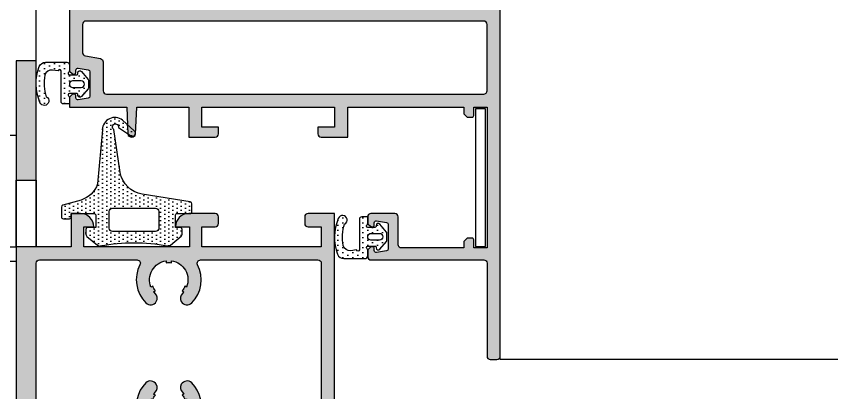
# Model space of a CAD drawing. Header units: millimetres. Extents: x 12351878 to 12381578, y 696206 to 738256.
# Drawn here: x 12366461.5 to 12366584.5, y 709238.5 to 709295.2 of the extents above; entities that cross this region are included whole.
import ezdxf

# ---------------------------------------------------------------- set-up
doc = ezdxf.new("R2010")
doc.units = ezdxf.units.MM
doc.header["$LTSCALE"] = 1000
doc.linetypes.add('HIDDEN', pattern=[0.125, 0.0625, -0.0625])
doc.linetypes.add('HIDDENX2', pattern=[19.049999999999997, 12.7, -6.35])
for name, color, linetype in [('ELASTOMER', 6, 'Continuous'), ('ELASTOMER-V', 241, 'Continuous'), ('EXTRUSION-V', 141, 'Continuous'), ('EXTRUSION1', 4, 'Continuous'), ('FASTENER', 191, 'Continuous'), ('SFC-ELASTOMER', 6, 'Continuous'), ('STEEL-V', 71, 'Continuous'), ('SYMBOL', 7, 'Continuous'), ('型材断面填充', 254, 'Continuous')]:
    doc.layers.add(name, color=color, linetype=linetype)

# ---------------------------------------------------------------- blocks, each defined once
blk = doc.blocks.new('20211008-LC02')
at = {"layer": '型材断面填充', "linetype": 'ByBlock'}
h = blk.add_hatch(color=256, dxfattribs=at)
edge = h.paths.add_edge_path(flags=16)
edge.add_arc((20.24916924316494, 64.23541684117663), 1.000000000111642, 225.1428344831226, 330.0000000074115)
edge.add_arc((20.24916924283025, 64.23541684501834), 1.000000002318341, 329.9999998263759, 405.1428343035796)
edge.add_arc((23.00000233199535, 66.99999951432255), 2.900000000220092, 217.9281417691731, 225.1428344770085, ccw=False)
edge.add_line((20.71253373914806, 65.21744869092072), (20.97514278577, 65.3690660946886))
edge.add_arc((23.00000233191531, 66.99999951401696), 2.59999999998036, 201.1501169006891, 218.8498830973082, ccw=False)
edge.add_line((20.57514278579038, 66.06188641770859), (20.31253373913933, 65.91026901392615))
edge.add_arc((23.00000233191531, 66.99999951404607), 2.900000000008436, 97.92814176633863, 202.0718582337128, ccw=False)
edge.add_line((22.60000233190658, 69.87228083732771), (22.60000233192113, 69.56904602980649))
edge.add_arc((23.00000233187166, 66.999999514097), 2.59999999996913, 81.15011690061812, 98.84988309743147, ccw=False)
edge.add_line((23.40000233190949, 69.56904602979193), (23.40000233192404, 69.87228083734226))
edge.add_arc((23.00000233191531, 66.99999951407517), 2.899999999999297, -22.07185823382082, 82.0718582336217, ccw=False)
edge.add_line((25.68747092467675, 65.91026901395526), (25.42486187804025, 66.06188641770859))
edge.add_arc((23.00000233193714, 66.99999951404607), 2.599999999970625, 321.15011690168944, 338.84988309853924, ccw=False)
edge.add_line((25.02486187804607, 65.3690660946886), (25.28747092468257, 65.21744869092072))
edge.add_arc((23.00000230795558, 66.99999948729237), 2.900000002440701, 314.8571662716407, 322.07185894206754, ccw=False)
edge.add_arc((25.75083542210632, 64.2354168426391), 1.000000000254852, 134.8571655363533, 210.0000000103906)
edge.add_arc((25.75083541891217, 64.23541684276279), 0.9999999975490497, 210.0000001080337, 314.8571656597754)
edge.add_arc((23.00000233767787, 66.9999995133112), 4.899999995388118, 314.857165510302, 387.5784679526613)
edge.add_arc((27.78644151220942, 69.49999950904748), 0.500000000003097, 89.99999998415848, 207.5784679525753, ccw=False)
edge.add_line((27.78644151234766, 69.99999950904748), (45.50000000014552, 69.99999950401252))
edge.add_arc((45.5, 69.49999950401252), 0.5, 0, 89.99999998332481, ccw=False)
edge.add_line((46, 69.49999950401252), (46, 45.50000000024738))
edge.add_arc((45.5, 45.50000000024738), 0.5, -90, 0, ccw=False)
edge.add_line((45.5, 45.00000000024738), (28.5506779608113, 45.00000000024738))
edge.add_arc((28.5506779608113, 46.00000000024738), 1, 160.1850718200653, 270, ccw=False)
edge.add_arc((23.00000233093306, 48.00000000603904), 4.899999997570124, 340.1850717756723, 405.1428344038472)
edge.add_arc((25.75083541891217, 50.76458267294947), 0.9999999975587144, 45.14283434051863, 149.9999998918137)
edge.add_arc((25.75083542210632, 50.76458267307316), 1.000000000263354, 149.9999999894567, 225.1428344630571)
edge.add_arc((23.00000230792648, 48.00000002834713), 2.900000002512963, 37.92814105882633, 45.14283372916901, ccw=False)
edge.add_line((25.28747092468257, 49.78255082479882), (25.02486187804607, 49.63093342103093))
edge.add_arc((23.00000233192986, 48.00000000166619), 2.599999999980514, 21.150116901552508, 38.84988309833477, ccw=False)
edge.add_line((25.42486187804025, 48.93811309801094), (25.68747092467675, 49.08973050176428))
edge.add_arc((23.00000233191531, 48.00000000164437), 2.899999999994951, -82.0718582336217, 22.07185823382082, ccw=False)
edge.add_line((23.40000233192404, 45.12771867837728), (23.40000233190949, 45.4309534859276))
edge.add_arc((23.00000233187166, 48.00000000162254), 2.599999999968184, 261.15011690256847, 278.849883099382, ccw=False)
edge.add_line((22.60000233192113, 45.43095348591305), (22.60000233190658, 45.12771867839183))
edge.add_arc((23.00000233191531, 48.00000000166619), 2.900000000006504, 157.9281417664205, 262.07185823364154, ccw=False)
edge.add_line((20.31253373913933, 49.08973050177883), (20.57514278579038, 48.93811309800367))
edge.add_arc((23.00000233192986, 48.00000000170257), 2.599999999991428, 141.1501169028929, 158.8498830995762, ccw=False)
edge.add_line((20.97514278577, 49.63093342103093), (20.71253373914806, 49.78255082479154))
edge.add_arc((23.000002332039, 48.00000000141154), 2.900000000240555, 134.8571655238057, 142.0718582316973, ccw=False)
edge.add_arc((20.24916924283025, 50.76458267069393), 1.000000002321267, 314.8571656967144, 390.0000001739852)
edge.add_arc((20.24916924317222, 50.76458267454291), 1.000000000101334, 29.99999999279692, 134.8571655174669)
edge.add_arc((23.00000233363244, 48.00000001197623), 4.899999998795616, 134.857165623561, 199.8149282851799)
edge.add_arc((17.44932670459093, 46.00000000024738), 0.9999999999968104, -90, 19.814928218044713, ccw=False)
edge.add_line((17.44932670459093, 45.00000000024738), (3.5, 45.00000000024738))
edge.add_arc((3.5, 45.50000000024738), 0.5, 180, 270, ccw=False)
edge.add_line((3, 45.50000000024738), (3, 69.49999951546488))
edge.add_arc((3.5, 69.49999951546488), 0.5, 90, 180, ccw=False)
edge.add_line((3.5, 69.99999951546488), (18.21356315453886, 69.99999951546488))
edge.add_arc((18.21356315453886, 69.49999951547215), 0.499999999992724, -27.578468025692587, 90, ccw=False)
edge.add_arc((23.00000233215542, 66.99999951037898), 4.900000002461038, 152.4215319745214, 225.1428344434699)
h.paths.add_polyline_path([(7.275957614183426e-12, 81.99999951377686), (2.999999999992724, 81.99999951377686), (3, 99.99999950563506), (0, 99.99999950563506)])
edge = h.paths.add_edge_path()
edge.add_line((8.299999998765998, 71.99999951377686), (1.455191522836685e-11, 71.99999951377686))
edge.add_line((1.455191522836685e-11, 71.99999951377686), (0, 0))
edge.add_line((0, 0), (3.000001927706762, -4.365574568510056e-11))
edge.add_line((3.000001927706762, -4.365574568510056e-11), (3.000001927706762, 17.98988136016851))
edge.add_line((3.000001927706762, 17.98988136016851), (5.000001927706762, 17.98988136016851))
edge.add_line((5.000001927706762, 17.98988136016851), (5.000001927706762, 19.98988136016851))
edge.add_line((5.000001927706762, 19.98988136016851), (3.000001927706762, 20.00000000010914))
edge.add_line((3.000001927706762, 20.00000000010914), (3.000001927706762, 43.00000000025466))
edge.add_line((3.000001927706762, 43.00000000025466), (44.4999993955571, 43.00000000025466))
edge.add_arc((44.49999939556437, 42.50000000026193), 0.499999999992724, -8.33779267850332e-10, 90.00000000083378, ccw=False)
edge.add_line((44.9999993955571, 42.50000000025466), (44.9999993955571, 23.48984937284695))
edge.add_arc((45.49999939554982, 23.48984937283967), 0.499999999992724, 180, 270.0000000016675)
edge.add_line((45.4999993955571, 22.98984937284695), (47.49999940115231, 22.98984937284695))
edge.add_arc((47.49999940113776, 23.4898493728615), 0.5000000000145519, 270.0000000016675, 359.9999993571685)
edge.add_line((47.99999940115231, 23.48984936725174), (48, 76.99999950337224))
edge.add_line((48, 76.99999950337224), (44.0000000000291, 76.99999950441997))
edge.add_arc((43.99999999990541, 76.49999950440542), 0.5000000000145519, 89.99999998582602, 179.9999999816572)
edge.add_line((43.49999999989086, 76.4999995045655), (43.49999999962165, 75.49999950455822))
edge.add_arc((43.99999999962165, 75.4999995044127), 0.5, 180, 270.0000000016675)
edge.add_line((43.99999999949068, 74.9999995044127), (45.99999999950523, 74.999999503867))
edge.add_line((45.99999999950523, 74.999999503867), (45.99999999869033, 71.999999503867))
edge.add_line((45.99999999869033, 71.999999503867), (27.99999999869033, 71.99999950898928))
edge.add_line((27.99999999869033, 71.99999950898928), (27.99999999950523, 74.99999950427446))
edge.add_line((27.99999999950523, 74.99999950427446), (29.9999999996362, 74.99999950427446))
edge.add_arc((29.99999999962893, 75.49999950427446), 0.5, 270.0000000008338, 359.9999999849923)
edge.add_line((30.49999999962893, 75.49999950414349), (30.49999999989814, 76.49999950831261))
edge.add_arc((29.99999999988358, 76.4999995084363), 0.5000000000145519, 0, 89.99999999749872)
edge.add_line((30.0000000000291, 76.99999950845086), (26.00000000004366, 76.9999995095277))
edge.add_arc((25.99999999950523, 74.99999950951315), 2.000000000014552, 89.99999998457538, 179.9999999845754)
edge.add_line((23.99999999949068, 74.99999951005157), (26.09999999952561, 74.9999995094986))
edge.add_line((26.09999999952561, 74.9999995094986), (26.09999999872525, 71.9999995094986))
edge.add_line((26.09999999872525, 71.9999995094986), (10.19999999873107, 71.99999951377686))
edge.add_line((10.19999999873107, 71.99999951377686), (10.19999999953143, 74.99999951325299))
edge.add_line((10.19999999953143, 74.99999951325299), (11.69999999953143, 74.99999951284553))
edge.add_arc((9.699999999516876, 74.99999951337668), 2.000000000014552, 0, 89.99999999937468)
edge.add_line((9.70000000006985, 76.99999951339123), (8.300000000104774, 76.9999995137623))
edge.add_line((8.300000000104774, 76.9999995137623), (8.299999998765998, 71.99999951377686))
at = {"color": 0, "linetype": 'ByBlock'}
for points in [[(47.99999940115231, 23.48984936725174), (48, 76.99999950337224), (44.0000000000291, 76.99999950441997, 0.4142135623688329), (43.49999999989814, 76.4999995045655), (43.49999999962165, 75.49999950455822, 0.414213562373095), (43.99999999949068, 74.9999995044127), (45.99999999950523, 74.999999503867), (45.99999999869033, 71.999999503867), (27.99999999869033, 71.99999950898928), (27.99999999950523, 74.99999950427446), (29.9999999996362, 74.99999950427446, 0.4142135622963762), (30.4999999996362, 75.49999950414349), (30.49999999989814, 76.49999950831261, 0.414213562373095), (30.0000000000291, 76.99999950845086), (26.00000000004366, 76.9999995095277, 0.414213562373095), (23.99999999949068, 74.99999951005157), (26.09999999952561, 74.9999995094986), (26.09999999872525, 71.9999995094986), (10.19999999873107, 71.99999951377686), (10.19999999953143, 74.99999951325299), (11.69999999953143, 74.99999951284553, 0.4142135623741606), (9.70000000006985, 76.9999995133985), (8.300000000104774, 76.9999995137623), (8.299999998765998, 71.99999951377686), (2.999999999992724, 71.99999951377686), (3, 99.99999950563506), (0, 99.99999950563506), (0, 0), (3.000001927706762, -4.365574568510056e-11), (3.000001927706762, 17.98988136016851), (5.000001927706762, 17.98988136016851), (5.000001927706762, 19.98988136016851), (3.000001927706762, 20.00000000010914), (3.000001927706762, 43.00000000025466), (44.4999993955571, 43.00000000025466, -0.4142135623730951), (44.9999993955571, 42.50000000025466), (44.9999993955571, 23.48984937284695, 0.4142135623730951), (45.4999993955571, 22.98984937284695), (47.49999940115231, 22.98984937284695, 0.414213559095244)], [(19.54382742643793, 63.526549489834, 0.4923708654871846), (21.11519464710727, 63.73541684123484, 0.3401494536399593), (20.95451106334076, 64.94428419572068, -0.03149043851934299), (20.71253373914806, 65.21744869092072), (20.97514278577, 65.3690660946886, -0.07738371066638676), (20.57514278579038, 66.06188641770859), (20.31253373913933, 65.91026901392615, -0.4885090795924305), (22.60000233190658, 69.87228083732771), (22.60000233192113, 69.56904602980649, -0.07738371066723994), (23.40000233190949, 69.56904602979193), (23.40000233192404, 69.87228083734226, -0.4885090795928), (25.68747092467675, 65.91026901395526), (25.42486187804025, 66.06188641770859, -0.07738371066739931), (25.02486187804607, 65.3690660946886), (25.28747092468257, 65.21744869092072, -0.03149043835601448), (25.04549360503734, 64.94428419384349, 0.3401494536245447), (24.88481001819309, 63.73541684235533, 0.49237086563601), (26.45617723560281, 63.52654949499265, 0.3284028119687467), (27.34325269937108, 69.26851802776218, -0.5633472674751774), (27.78644151234766, 69.99999950904748), (45.50000000014552, 69.99999950401252, -0.4142135622878519), (46, 69.49999950401252), (46, 45.50000000024738, -0.414213562373095), (45.5, 45.00000000024738), (28.5506779608113, 45.00000000024738, -0.5195411213500777), (27.60988548056775, 46.33898305160983, 0.2912734778920465), (26.45617723560281, 51.47345002072689, 0.4923708656335887), (24.88481001818582, 51.2645826733642, 0.3401494536220914), (25.04549360503006, 50.05571532187605, -0.03149043835564674), (25.28747092468257, 49.78255082479882), (25.02486187804607, 49.63093342103093, -0.07738371066710345), (25.42486187804025, 48.93811309801094), (25.68747092467675, 49.08973050176428, -0.4885090795927997), (23.40000233192404, 45.12771867837728), (23.40000233190949, 45.4309534859276, -0.07738371066723983), (22.60000233192113, 45.43095348591305), (22.60000233190658, 45.12771867839183, -0.4885090795916032), (20.31253373913933, 49.08973050177883), (20.57514278579038, 48.93811309800367, -0.07738371066677643), (20.97514278577, 49.63093342103093), (20.71253373914806, 49.78255082479154, -0.03149043851959492), (20.95451106334076, 50.05571531999885, 0.3401494536399593), (21.11519464710727, 51.2645826744847, 0.4923708654892507), (19.54382742643793, 51.47345002587826, 0.291273478050354), (18.39011918460892, 46.33898305223556, -0.5195411215612481), (17.44932670459093, 45.00000000024738), (3.5, 45.00000000024738, -0.414213562373095), (3, 45.50000000024738), (3, 69.49999951546488, -0.414213562373095), (3.5, 69.99999951546488), (18.21356315453886, 69.99999951546488, -0.563347267806432), (18.65675196707161, 69.2685180336266, 0.3284028120966945)]]:
    blk.add_lwpolyline(points, format="xyb", close=True, dxfattribs=at)
blk = doc.blocks.new('JT05373')
at = {"layer": 'ELASTOMER-V'}
h = blk.add_hatch(dxfattribs=at)
h.set_pattern_fill('DOTS', color=256, scale=12, style=0)
h.set_pattern_definition([(0, (0, 0), (0.375, 0.75), [0, -0.75])])
edge = h.paths.add_edge_path()
edge.add_arc((-0.0763210590745434, -0.7063478146619487), 6.193675786732129, 258.3941356177148, 288.6902274713021)
edge.add_arc((2.526881152118137, -6.882889276916009), 0.6915485272709027, -69.61764635176979, 153.414606885121, ccw=False)
edge.add_arc((-0.0763210590488491, -0.7063478146910729), 7.39367578670092, 249.6899545059352, 292.62268235871943, ccw=False)
edge.add_arc((-2.295566458128619, -6.702516585162831), 1.000000000010018, 180.0000000006763, 249.6899545066295, ccw=False)
edge.add_line((-3.295566458138637, -6.702516585174634), (-3.295566458138637, -3.5))
edge.add_arc((-2.895566458138637, -3.500000000000363), 0.3999999999999999, 90.00000000005213, 179.9999999999479, ccw=False)
edge.add_line((-2.895566458139002, -3.100000000000363), (-2.024263905258521, -3.100000000000363))
edge.add_arc((-2.024263905258939, -3.399999999998935), 0.2999999999985716, 44.99992386730253, 89.9999999999203, ccw=False)
edge.add_line((-1.812131589030286, -3.187868247518053), (-1.75857881054344, -3.241421168322631))
edge.add_arc((-1.617157266391538, -3.100000000000227), 0.199999999999955, 224.9999238677787, 270.0000000002469)
edge.add_line((-1.617157266390677, -3.300000000000181), (-1.600000000002182, -3.300000000000181))
edge.add_arc((-1.600000000002188, -3.100000000000357), 0.1999999999998243, 270.0000000000017, 359.9999999999982)
edge.add_line((-1.400000000002364, -3.100000000000363), (-1.400000000002364, -2))
edge.add_arc((-1.600000000002182, -2), 0.1999999999998181, 0, 90)
edge.add_line((-1.600000000002182, -1.800000000000181), (-1.700000000001637, -1.800000000000181))
edge.add_arc((-1.700000000002208, -1.50000000000014), 0.3000000000000413, 130.0001855315644, 270.0000000001091, ccw=False)
edge.add_line((-1.892837027074165, -1.270187291495858), (-0.7010912716314124, -0.2701872914958585))
edge.add_arc((-0.5082542445606919, -0.4999999999994291), 0.2999999999987015, 90.00000000000222, 130.0001855314708, ccw=False)
edge.add_line((-0.5082542445607033, -0.2000000000007276), (0, -0.1999999999998181))
edge.add_line((0, -0.1999999999998181), (0.5082542445570652, -0.2000000000007276))
edge.add_arc((0.5082542445566994, -0.500000000002423), 0.3000000000016953, 49.99981446846698, 89.99999999993008, ccw=False)
edge.add_line((0.7010912716295934, -0.270187291496768), (1.892837027069617, -1.270187291498587))
edge.add_arc((1.699999999998214, -1.50000000000307), 0.2999999999998398, -90.0000000000411, 49.999814468541274, ccw=False)
edge.add_line((1.699999999997999, -1.80000000000291), (1.599999999997635, -1.80000000000291))
edge.add_arc((1.599999999996691, -2.000000000002693), 0.1999999999997834, 89.99999999972954, 179.9999999997494)
edge.add_line((1.399999999996907, -2.000000000001818), (1.399999999995088, -3.100000000002181))
edge.add_arc((1.59999999999585, -3.100000000002148), 0.2000000000007622, 180.0000000000099, 269.9999999999901)
edge.add_line((1.599999999995816, -3.30000000000291), (1.617157266383401, -3.30000000000291))
edge.add_arc((1.61715726638432, -3.100000000003094), 0.1999999999998159, 269.9999999997366, 315.0000761322378)
edge.add_line((1.758578810536164, -3.241421168325358), (1.81213158902301, -3.187868247520782))
edge.add_arc((2.02426390525094, -3.400000000003025), 0.2999999999990232, 89.99999999976802, 135.0000761324161, ccw=False)
edge.add_line((2.024263905252155, -3.100000000004001), (2.995566458150278, -3.100000000004001))
edge.add_line((2.995566458150278, -3.100000000004001), (2.995566458150278, -3.999027377872153))
edge.add_arc((2.64605907391342, -3.999027377873972), 0.3495073842368583, -89.9999999997018, 2.9820057534379885e-10, ccw=False)
edge.add_line((2.646059073915239, -4.34853476211083), (-1.585647572646848, -4.352758340185573))
edge.add_line((-1.585647572646848, -4.352758340185573), (-1.994543004781007, -4.352758340185573))
edge.add_arc((-1.987906193095114, -4.557694801833337), 0.2050438991583492, 91.85486000845304, 270.4318504626472)
edge.add_line((-1.986360748298466, -4.762732876791233), (-2.109431783959735, -5.641032870539675))
edge.add_arc((-1.121175313523725, -5.793837152697392), 1.000000000002187, 171.2105260459459, 258.3941356177748)
edge = h.paths.add_edge_path(flags=16)
edge.add_arc((0, -2.600007318727875), 0.5, 180, 360)
edge.add_line((0.5, -2.600007318727875), (0.5, -1.299999999998362))
edge.add_arc((0, -1.299999999998362), 0.5, 0, 180)
edge.add_line((-0.5, -1.299999999998362), (-0.5, -2.600007318727875))
at = {"color": 0, "linetype": 'ByBlock'}
for points in [[(-1.322353495865172, -6.773391816283947, 0.1329670588148655), (1.908451185678131, -6.573399790536313, -1.46914110653834), (2.767735996925694, -7.53113946727717, -0.1895518385548951), (-2.642666541563812, -7.64034467820511, -0.313812104236268), (-3.295566458138637, -6.702516585174634), (-3.295566458138637, -3.5, -0.4142135623725622), (-2.895566458139002, -3.100000000000363), (-2.024263905258521, -3.100000000000363, -0.1989127127144135), (-1.812131589030286, -3.187868247518053), (-1.75857881054344, -3.241421168322631, 0.1989127127137351), (-1.617157266390677, -3.300000000000181), (-1.600000000002182, -3.300000000000181, 0.4142135623730774), (-1.400000000002364, -3.100000000000363), (-1.400000000002364, -2, 0.4142135623730951), (-1.600000000002182, -1.800000000000181), (-1.700000000001637, -1.800000000000181, -0.7002063317699476), (-1.892837027074165, -1.270187291495858), (-0.7010912716314124, -0.2701872914958585, -0.1763278154117119), (-0.5082542445607033, -0.2000000000007276), (0, -0.1999999999998181), (0.5082542445570652, -0.2000000000007276, -0.1763278154116867), (0.7010912716295934, -0.270187291496768), (1.892837027069617, -1.270187291498587, -0.7002063317701924), (1.699999999997999, -1.80000000000291), (1.599999999997635, -1.80000000000291, 0.4142135623731968), (1.399999999996907, -2.000000000001818), (1.399999999995088, -3.100000000002181, 0.4142135623729934), (1.599999999995816, -3.30000000000291), (1.617157266383401, -3.30000000000291, 0.1989127127138851), (1.758578810536164, -3.241421168325358), (1.81213158902301, -3.187868247520782, -0.1989127127145508), (2.024263905252155, -3.100000000004001), (2.995566458150278, -3.100000000004001), (2.995566458150278, -3.999027377872153, -0.414213562373095), (2.646059073915239, -4.34853476211083), (-1.585647572646848, -4.352758340185573), (-1.994543004781007, -4.352758340185573, 0.9876583702711575), (-1.986360748298466, -4.762732876791233), (-2.109431783959735, -5.641032870539675, 0.3998885086682749)], [(-0.5, -2.600007318727875, 0.9999999999999998), (0.5, -2.600007318727875), (0.5, -1.299999999998362, 0.9999999999999998), (-0.5, -1.299999999998362)]]:
    blk.add_lwpolyline(points, format="xyb", close=True, dxfattribs=at)
blk = doc.blocks.new('20210922-LC02')
at = {"layer": '型材断面填充', "linetype": 'ByBlock'}
h = blk.add_hatch(color=256, dxfattribs=at)
edge = h.paths.add_edge_path(flags=16)
edge.add_line((13.00000322275264, 62.500004285248), (13.00000322285268, 2.500000007777999))
edge.add_arc((12.50000322285268, 2.500000007777999), 0.5, -89.99999996477351, 0, ccw=False)
edge.add_line((12.50000322316009, 2.000000007777999), (8.231602136373112, 2.000000005151378))
edge.add_arc((8.23160213607298, 2.500000005151378), 0.5, 190.0000000157251, 270.00000003439277, ccw=False)
edge.add_line((7.739198259590921, 2.413175916182809), (7.338292741342229, 4.686824089614674))
edge.add_arc((6.845888864860171, 4.600000000646105), 0.4999999999997798, 10.00000001572509, 90.00000000604479)
edge.add_line((6.845888864807421, 5.100000000646105), (2.500004421928679, 5.10000000018772))
edge.add_arc((2.500004421885023, 5.600000000194996), 0.500000000007276, 180.0000000667011, 270.00000000500256, ccw=False)
edge.add_line((2.000004421877748, 5.599999999612919), (2.000004359460945, 62.50000428468047))
edge.add_arc((2.500004359453669, 62.50000428525527), 0.499999999992724, 90, 180.0000000658673, ccw=False)
edge.add_line((2.500004359453669, 63.000004285248), (12.50000322275264, 63.000004285248))
edge.add_arc((12.50000322275264, 62.500004285248), 0.5, 0, 90, ccw=False)
edge = h.paths.add_edge_path()
edge.add_arc((5.624264069469064, 0.300000001276203), 0.2999999999810825, 225.0000000176868, 270.0000000149382, ccw=False)
edge.add_line((5.412132035191462, 0.0878679668676341), (5.087867966283738, 0.4121320355698117))
edge.add_arc((5.292152450439971, 0.6318314883028506), 0.2999999999969582, 166.8660506308983, 227.0822104571866, ccw=False)
edge.add_arc((5.300000000737782, 0.7000000012194505), 0.2999999999901775, 90.0000000166753, 180.0000000277921, ccw=False)
edge.add_line((5.300000000650471, 1.000000001207809), (5.600000000617001, 1.00000000129512))
edge.add_arc((5.60000000052969, 1.300000001290755), 0.2999999999956344, 270.0000000166752, 370.0000000153707)
edge.add_line((5.895442326413104, 1.352094454668986), (5.630951854944215, 2.852094454603503))
edge.add_arc((5.335509529082628, 2.800000001225271), 0.2999999999721339, 10.00000001609464, 90.00000001806485)
edge.add_line((5.335509528988041, 3.100000001199078), (1.664490471011959, 3.100000000064028))
edge.add_arc((1.664490471112003, 2.800000000082946), 0.2999999999810825, 90.00000001910708, 170.0000000152791)
edge.add_line((1.369048145212219, 2.852094453301106), (1.104557674585521, 1.352094453272002))
edge.add_arc((1.40000000055079, 1.300000000046566), 0.3000000000477085, 170.0000000160823, 270.0000000166752)
edge.add_line((1.400000000638101, 1), (1.700000000839282, 1.000000000087311))
edge.add_arc((1.709758729813984, 0.7001587633712916), 0.3000000000443233, -14.654060669926082, 91.8641087925539, ccw=False)
edge.add_arc((1.700000000748332, 0.6242640688433312), 0.3000000000301952, -44.999999982804525, 2.7791884349426255e-09, ccw=False)
edge.add_line((1.912132035189643, 0.4121320345293498), (1.587867966563863, 0.08786796569620492))
edge.add_arc((1.375735932178941, 0.2999999999374268), 0.2999999999393411, 269.9999999986104, 315.00000001940634, ccw=False)
edge.add_line((1.375735932171665, 0), (0, 0))
edge.add_line((0, 0), (-1.818989403545856e-12, 8.655628469205112))
edge.add_line((-1.818989403545856e-12, 8.655628469205112), (-4.043153592479939, 8.813495291826257))
edge.add_arc((-3.890202665206743, 9.403799286905269), 0.6097973374490678, 104.5261922087627, 255.4738078161085, ccw=False)
edge.add_line((-4.043153592736417, 9.994103281918797), (-1.818989403545856e-12, 10.16506161871803))
edge.add_line((-1.818989403545856e-12, 10.16506161871803), (-2.382876118645072e-09, 18.00000439462747))
edge.add_line((-2.382876118645072e-09, 18.00000439462747), (-4.500000002382876, 18.00000439341238))
edge.add_line((-4.500000002382876, 18.00000439341238), (-4.500000003463356, 22.00000439341238))
edge.add_arc((-4.000000003461537, 22.00000439355063), 0.500000000001819, 90.0000000147993, 180.0000000158415, ccw=False)
edge.add_line((-4.000000003590685, 22.50000439355063), (-3.000000003576133, 22.50000439381984))
edge.add_line((-3.000000003576133, 22.50000439381984), (-3.000000002906745, 20.00000439381984))
edge.add_line((-3.000000002906745, 20.00000439381984), (-2.935848897323012e-09, 20.00000439462019))
edge.add_line((-2.935848897323012e-09, 20.00000439462019), (-8.290953701362014e-09, 40.00000439462019))
edge.add_line((-8.290953701362014e-09, 40.00000439462019), (-3.000000008290954, 40.00000439381984))
edge.add_line((-3.000000008290954, 40.00000439381984), (-3.000000007650669, 37.50000439381984))
edge.add_line((-3.000000007650669, 37.50000439381984), (-4.00000000763248, 37.5000043935579))
edge.add_arc((-4.000000007767085, 38.0000043935579), 0.5, 180.0000000150077, 270.00000001542463, ccw=False)
edge.add_line((-4.500000007767085, 38.00000439342693), (-4.500000008814823, 42.00000439341238))
edge.add_line((-4.500000008814823, 42.00000439341238), (-8.843926480039954e-09, 42.00000439462747))
edge.add_line((-8.843926480039954e-09, 42.00000439462747), (1.143710687756538e-05, 59.50000203882519))
edge.add_line((1.143710687756538e-05, 59.50000203882519), (-0.9999055644893815, 59.50000219870708))
edge.add_line((-0.9999055644893815, 59.50000219870708), (-1.499923565055724, 60.00000651217124))
edge.add_line((-1.499923565055724, 60.00000651217124), (-1.499932565238851, 60.74998796438013))
edge.add_arc((-1.24994933000562, 60.74999696405575), 0.2499832353952297, 90.00100836762567, 180.0020627120447, ccw=False)
edge.add_line((-1.249953729544359, 60.99998019941268), (9.244116881745867e-06, 61.00000219790672))
edge.add_line((9.244116881745867e-06, 61.00000219790672), (1.021810385282151e-05, 62.99998592787597))
edge.add_line((1.021810385282151e-05, 62.99998592787597), (-21.19999054257278, 63.00000167413236))
edge.add_line((-21.19999054257278, 63.00000167413236), (-21.19999202806684, 61.00000219795038))
edge.add_line((-21.19999202806684, 61.00000219795038), (-19.95002659492457, 60.99998019941268))
edge.add_arc((-19.9500309944633, 60.74999696405575), 0.2499832353956363, -0.0020627120446761182, 89.99899163237433, ccw=False)
edge.add_line((-19.70004775923007, 60.74998796438013), (-19.7000567594132, 60.00000651217124))
edge.add_line((-19.7000567594132, 60.00000651217124), (-20.20007475997954, 59.50000219870708))
edge.add_line((-20.20007475997954, 59.50000219870708), (-21.1999917615758, 59.50000203882519))
edge.add_line((-21.1999917615758, 59.50000203882519), (-21.20000012401579, 50.10000253350881))
edge.add_arc((-20.70000012401761, 50.10000216213666), 0.4999999999983189, 179.9999574438861, 269.9999534364026)
edge.add_line((-20.70000053036165, 49.60000216213666), (-16.49999629341801, 49.59999874882487))
edge.add_arc((-16.49999669976387, 49.09999874883215), 0.4999999999928891, 2.979620001042349e-05, 89.99995343619418, ccw=False)
edge.add_line((-15.99999669977115, 49.09999900885305), (-15.99999482760359, 45.50000425038888))
edge.add_arc((-16.49999482760904, 45.50000399036799), 0.5000000000055246, -89.9999428013345, 2.979620001042349e-05, ccw=False)
edge.add_line((-16.49999432845652, 45.00000399036071), (-17.37573630966654, 44.99999966339237))
edge.add_arc((-17.37573660916132, 45.29999966334435), 0.2999999999521282, 224.9999534363291, 270.00005719929084, ccw=False)
edge.add_line((-17.58786881588094, 45.08786780141963), (-17.91213262108067, 45.41213213367882))
edge.add_arc((-17.70000041429557, 45.62426399565447), 0.3000000000346204, 179.9999534496039, 224.9999534343639, ccw=False)
edge.add_arc((-17.70975908171204, 45.7001586981205), 0.3000000000473347, 91.8640622550214, 194.6540141241192, ccw=False)
edge.add_line((-17.71951756714589, 45.99999994276732), (-17.40000010896074, 45.99999968309567))
edge.add_arc((-17.39999986515795, 46.29999968314223), 0.3000000000466652, 269.9999534370975, 369.9999534379202)
edge.add_line((-17.10455749687389, 46.35209389635565), (-17.36904674891957, 47.85209411125106))
edge.add_arc((-17.66448911714178, 47.79999989805219), 0.2999999999825969, 9.999953437234367, 89.99995343605522)
edge.add_line((-17.66448887333354, 48.09999989803327), (-21.3355079313078, 48.10000288143056))
edge.add_arc((-21.33550817511241, 47.80000288145675), 0.2999999999739056, 89.99995343675003, 169.9999534393368)
edge.add_line((-21.63095045865703, 47.85209757483972), (-21.89544214869602, 46.35209778977878))
edge.add_arc((-21.59999986513139, 46.30000309638854), 0.2999999999955071, 169.9999534386318, 269.999953438487)
edge.add_line((-21.60000010892691, 46.0000030963929), (-21.30000010897311, 46.00000285259739))
edge.add_arc((-21.30000035276862, 45.70000285260903), 0.2999999999884576, -4.657401939311967e-05, 89.99995343848713, ccw=False)
edge.add_arc((-21.29215285783357, 45.63183433329687), 0.2999999999781843, -42.91783611891691, 13.133902827443194, ccw=False)
edge.add_line((-21.07245357117972, 45.42754967055953), (-21.41213288450854, 45.08787090934493))
edge.add_arc((-21.62426474645326, 45.30000311608455), 0.2999999999805992, 269.999942801404, 314.99995343632906, ccw=False)
edge.add_line((-21.62426504594441, 45.00000311610347), (-22.50000247619028, 45.00000399036799))
edge.add_arc((-22.50000197703775, 45.50000399036799), 0.5000000000002491, 179.9999724958154, 269.9999428013345, ccw=False)
edge.add_line((-23.00000197703775, 45.50000423038728), (-22.99999381631824, 62.49999712883437))
edge.add_arc((-23.49999381631642, 62.49999736885366), 0.4999999999982386, 359.9999724958154, 449.9999724958154)
edge.add_line((-23.49999357629713, 62.99999736885366), (-37.49999917285822, 63.00000408945198))
edge.add_arc((-37.49999893283893, 63.50000408945198), 0.5000000000000576, 180, 269.99997249581537, ccw=False)
edge.add_line((-37.99999893283893, 63.50000408945198), (-37.9999989328353, 64.50000432946399))
edge.add_arc((-37.4999989328353, 64.50000432946399), 0.5, 89.99999999874939, 180, ccw=False)
edge.add_line((-37.49999893282438, 65.00000432946399), (20.00000092526716, 65.00000432823435))
edge.add_line((20.00000092526716, 65.00000432823435), (20.00000091376933, 61.70000449773943))
edge.add_arc((19.30000091376496, 61.70000450018415), 0.7000000000043656, 270.00000757890865, 359.9999997998968, ccw=False)
edge.add_line((19.3000010063588, 61.00000450017978), (18.00000257531065, 61.00000432823435))
edge.add_line((18.00000257531065, 61.00000432823435), (18.00000259204535, 63.00000428479689))
edge.add_line((18.00000259204535, 63.00000428479689), (15.00000322544474, 63.000004285248))
edge.add_line((15.00000322544474, 63.000004285248), (15.00000322278356, 44.50000433092646))
edge.add_line((15.00000322278356, 44.50000433092646), (18.00000258938053, 44.5000042814936))
edge.add_line((18.00000258938053, 44.5000042814936), (18.00000258938235, 46.50000398434349))
edge.add_line((18.00000258938235, 46.50000398434349), (19.30000091378133, 46.50000398435077))
edge.add_arc((19.30000091378497, 45.80000398435368), 0.6999999999970896, -5.956053428235464e-10, 90.0000000002978, ccw=False)
edge.add_line((20.00000091378206, 45.8000039843464), (19.99997209341927, 42.49996066454332))
edge.add_line((19.99997209341927, 42.49996066454332), (15.00004456736315, 42.50000433056994))
edge.add_line((15.00004456736315, 42.50000433056994), (14.9997170675033, 5.000009184688679))
edge.add_line((14.9997170675033, 5.000009184688679), (15.60004641382329, 5.000004005283699))
edge.add_line((15.60004641382329, 5.000004005283699), (16.10006441438964, 4.499999691812263))
edge.add_line((16.10006441438964, 4.499999691812263), (16.10007341457458, 4.25001823961793))
edge.add_arc((15.85009017933953, 4.250009239927749), 0.2499832353970492, -89.99851712001907, 0.0020627153800205633, ccw=False)
edge.add_line((15.85009664919016, 4.000026004614483), (15.00007341452147, 4.000004005036317))
edge.add_line((15.00007341452147, 4.000004005036317), (15.00007341452692, 2.000000005064066))
edge.add_line((15.00007341452692, 2.000000005064066), (33.70000045966299, 2.000000005042239))
edge.add_line((33.70000045966299, 2.000000005042239), (33.70000045966663, 4.000004005036317))
edge.add_line((33.70000045966663, 4.000004005036317), (32.84997722499793, 4.000026004614483))
edge.add_arc((32.84998369484856, 4.250009239927749), 0.2499832353969896, 179.99793728462, 269.998517120019, ccw=False)
edge.add_line((32.60000045961351, 4.25001823961793), (32.60000945979846, 4.499999691812263))
edge.add_line((32.60000945979846, 4.499999691812263), (33.1000274603648, 5.000004005283699))
edge.add_line((33.1000274603648, 5.000004005283699), (35.64996045967018, 5.000026005036489))
edge.add_line((35.64996045967018, 5.000026005036489), (36.09996045962907, 4.4000260050816))
edge.add_arc((35.89996045965927, 4.250026005101972), 0.2499999999636202, -89.99842428819801, 36.86989764626088, ccw=False)
edge.add_line((35.89996733499902, 4.000026005232939), (35.10000045966626, 4.000004005050869))
edge.add_line((35.10000045966626, 4.000004005050869), (35.10000045966808, 1.900018567030202))
edge.add_line((35.10000045966808, 1.900018567030202), (40.60000045966444, 1.900018567030202))
edge.add_line((40.60000045966444, 1.900018567030202), (40.59996045966727, 4.000026005043765))
edge.add_line((40.59996045966727, 4.000026005043765), (39.79996046023371, 4.000026005051041))
edge.add_arc((39.79996046022643, 4.250026005043765), 0.249999999992724, 143.1266493548538, 270.00000000166756, ccw=False)
edge.add_line((39.599969500523, 4.400038058010978), (40.05000045966881, 5.000004005043593))
edge.add_line((40.05000045966881, 5.000004005043593), (41.70000039065781, 4.999996005091816))
edge.add_line((41.70000039065781, 4.999996005091816), (42.00000045968591, 4.699993246482336))
edge.add_line((42.00000045968591, 4.699993246482336), (42.00000106716288, 5.064066499471664e-09))
edge.add_line((42.00000106716288, 5.064066499471664e-09), (5.62426406954728, 1.29512045532465e-09))
h = blk.add_hatch(color=256, dxfattribs=at)
edge = h.paths.add_edge_path()
edge.add_line((20.00000092526716, 65.0000044332919), (19.97075465965827, 61.00001077528577))
edge.add_line((19.97075465965827, 61.00001077528577), (18.42075465965718, 61.00001077528577))
edge.add_line((18.42075465965718, 61.00001077528577), (18.18985465965852, 60.84561077528633))
edge.add_line((18.18985465965852, 60.84561077528633), (18.24405465965719, 60.57321077529195))
edge.add_line((18.24405465965719, 60.57321077529195), (19.97075465965827, 58.84641077528795))
edge.add_line((19.97075465965827, 58.84641077528795), (19.97075465965827, 56.68312397227419))
edge.add_line((19.97075465965827, 56.68312397227419), (15.77386812241093, 49.09969639535848))
edge.add_arc((16.64881423636696, 48.61547609665347), 1.000000000002366, 151.0385988746187, 195.0001083628347)
edge.add_line((15.68288889957876, 48.35665522470663), (16.58230587917024, 45.00001075326873))
edge.add_line((16.58230587917024, 45.00001075326873), (17.97075465965827, 45.00001075326145))
edge.add_line((17.97075465965827, 45.00001075326145), (17.97075465965827, 46.00001075326145))
edge.add_line((17.97075465965827, 46.00001075326145), (17.29109424405033, 48.53691763203096))
edge.add_line((17.29109424405033, 48.53691763203096), (21.57075465965681, 56.2699107752851))
edge.add_line((21.57075465965681, 56.2699107752851), (21.57075465956041, 62.00000443303725))
edge.add_arc((22.57075465956142, 62.00000443305078), 1.000000000001016, 90.00000000078768, 180.0000000007755, ccw=False)
edge.add_line((22.57075465954767, 63.0000044330518), (39.50000106641346, 63.00000443324097))
edge.add_arc((39.50000106641892, 62.50000443324097), 0.5, 0, 90.00000000062528, ccw=False)
edge.add_line((40.00000106641892, 62.50000443324097), (40.00000106641346, 44.89258251513093))
edge.add_arc((39.50000106641441, 44.89258251513233), 0.4999999999990479, 291.8014094816236, 359.9999999998396, ccw=False)
edge.add_line((39.6856964045528, 44.42834416967526), (31.8143007280014, 41.27978589978011))
edge.add_arc((31.9999960661407, 40.81554755432438), 0.4999999999981393, 111.8014094817779, 179.9999999999935)
edge.add_line((31.49999606614256, 40.81554755432444), (31.49999606614256, 40.50000011055818))
edge.add_arc((31.99999606614256, 40.50000011055818), 0.5, 180, 270.0000000031266)
edge.add_line((31.99999606616984, 40.00000011055818), (33.94222634529251, 40.00000011066732))
edge.add_arc((33.942226341595, 40.30000011078673), 0.3000000001194181, 270.0000007061734, 291.8014101925872)
edge.add_line((34.05364354797894, 40.02145710478362), (38.31430572840873, 41.72572197655973))
edge.add_arc((38.5000010664418, 41.26148363109002), 0.4999999999716633, -1.756848178047221e-08, 111.8014094698807, ccw=False)
edge.add_line((39.00000106641346, 41.26148363093671), (39.00000106635525, 40.30000011141237))
edge.add_arc((39.30000106670013, 40.3000001110122), 0.3000000003448804, 179.9999999235717, 269.9999999207924)
edge.add_line((39.3000010662854, 40.00000011066732), (41.70000106665793, 40.00000011066732))
edge.add_arc((41.70000106616317, 40.30000011091761), 0.3000000002502929, 270.0000000944931, 360.0000000944932)
edge.add_line((42.00000106641346, 40.30000011141237), (42.00000106641892, 65.0000044332919))
edge.add_line((42.00000106641892, 65.0000044332919), (20.00000092526716, 65.0000044332919))
at = {"color": 0, "linetype": 'ByBlock'}
for points in [[(5.62426406954728, 1.29512045532465e-09, -0.1989123673671906), (5.412132035191462, 0.0878679668676341), (5.087867966283738, 0.4121320355698117, -0.2689603403731751), (5.000000000747605, 0.7000000010739313, -0.4142135624299237), (5.300000000650471, 1.000000001207809), (5.600000000617001, 1.00000000129512, 0.4663076581480687), (5.895442326413104, 1.352094454668986), (5.630951854944215, 2.852094454603503, 0.3639702342759379), (5.335509528988041, 3.100000001199078), (1.664490471011959, 3.100000000064028, 0.3639702342487054), (1.369048145212219, 2.852094453301106), (1.104557674585521, 1.352094453272002, 0.4663076581581483), (1.400000000638101, 1), (1.700000000839282, 1.000000000087311, -0.5014077723504686), (2.000000000778527, 0.6242640688578831, -0.1989123673142661), (1.912132035189643, 0.4121320345293498), (1.587867966563863, 0.08786796569620492, -0.1989123674695308), (1.375735932171665, 0), (0, 0), (-1.818989403545856e-12, 8.655628469205112), (-4.043153592479939, 8.813495291826257, -0.7739171916197083), (-4.043153592736417, 9.994103281918797), (-1.818989403545856e-12, 10.16506161871803), (-2.382876118645072e-09, 18.00000439462747), (-4.500000002382876, 18.00000439341238), (-4.500000003463356, 22.00000439341238, -0.4142135623784226), (-4.000000003590685, 22.50000439355063), (-3.000000003576133, 22.50000439381984), (-3.000000002906745, 20.00000439381984), (-2.935848897323012e-09, 20.00000439462019), (-8.290953701362014e-09, 40.00000439462019), (-3.000000008290954, 40.00000439381984), (-3.000000007650669, 37.50000439381984), (-4.00000000763248, 37.5000043935579, -0.414213562375226), (-4.500000007767085, 38.00000439342693), (-4.500000008814823, 42.00000439341238), (-8.843926480039954e-09, 42.00000439462747), (1.143710687756538e-05, 59.50000203882519), (-0.9999055644893815, 59.50000219870708), (-1.499923565055724, 60.00000651217124), (-1.499932565238851, 60.74998796438013, -0.4142189521403989), (-1.249953729544359, 60.99998019941268), (9.244116881745867e-06, 61.00000219790672), (1.021810385282151e-05, 62.99998592787597), (-21.19999054257278, 63.00000167413236), (-21.19999202806684, 61.00000219795038), (-19.95002659492457, 60.99998019941268, -0.4142189521403991), (-19.70004775923007, 60.74998796438013), (-19.7000567594132, 60.00000651217124), (-20.20007475997954, 59.50000219870708), (-21.1999917615758, 59.50000203882519), (-21.20000012401579, 50.10000253350881, 0.4142135418870361), (-20.70000053036165, 49.60000216213666), (-16.49999629341801, 49.59999874882487, -0.4142131720245389), (-15.99999669977115, 49.09999900885305), (-15.99999482760359, 45.50000425038888, -0.4142134222930404), (-16.49999432845652, 45.00000399036071), (-17.37573630966654, 44.99999966339237, -0.1989128380446492), (-17.58786881588094, 45.08786780141963), (-17.91213262108067, 45.41213213367882, -0.1989123673086835), (-18.00000041433486, 45.62426423939178, -0.4812135021406328), (-17.71951756714589, 45.99999994276732), (-17.40000010896074, 45.99999968309567, 0.4663076581593694), (-17.10455749687389, 46.35209389635565), (-17.36904674891957, 47.85209411125106, 0.3639702342603758), (-17.66448887333354, 48.09999989803327), (-21.3355079313078, 48.10000288143056, 0.3639702342792824), (-21.63095045865703, 47.85209757483972), (-21.89544214869602, 46.35209778977878, 0.4663076581542291), (-21.60000010892691, 46.0000030963929), (-21.30000010897311, 46.00000285259739, -0.4142135624370274), (-21.00000035278026, 45.70000260874804, -0.2495678039433626), (-21.07245357117972, 45.42754967055953), (-21.41213288450854, 45.08787090934493, -0.1989124156192844), (-21.62426504594441, 45.00000311610347), (-22.50000247619028, 45.00000399036799, -0.4142134105763712), (-23.00000197703775, 45.50000423038728), (-22.99999381631824, 62.49999712883437, 0.414213562373095), (-23.49999357629713, 62.99999736885366), (-37.49999917285822, 63.00000408945198, -0.4142134217730573), (-37.99999893283893, 63.50000408945198), (-37.9999989328353, 64.50000432946399, -0.4142135623794883), (-37.49999893282438, 65.00000432946399), (20.00000092526716, 65.00000432823435), (20.00000091376933, 61.70000449773943, -0.414213522607168), (19.3000010063588, 61.00000450017978), (18.00000257531065, 61.00000432823435), (18.00000259204535, 63.00000428479689), (15.00000322544474, 63.000004285248), (15.00000322278356, 44.50000433092646), (18.00000258938053, 44.5000042814936), (18.00000258938235, 46.50000398434349), (19.30000091378133, 46.50000398435077, -0.4142135623776615), (20.00000091378206, 45.8000039843464), (19.99997209341927, 42.49996066454332), (15.00004456736315, 42.50000433056994), (14.9997170675033, 5.000009184688679), (15.60004641382329, 5.000004005283699), (16.10006441438964, 4.499999691812263), (16.10007341457458, 4.25001823961793, -0.4142165264663639), (15.85009664919016, 4.000026004614483), (15.00007341452147, 4.000004005036317), (15.00007341452692, 2.000000005064066), (33.70000045966299, 2.000000005042239), (33.70000045966663, 4.000004005036317), (32.84997722499793, 4.000026004614483, -0.4142165264663636), (32.60000045961351, 4.25001823961793), (32.60000945979846, 4.499999691812263), (33.1000274603648, 5.000004005283699), (35.64996045967018, 5.000026005036489), (36.09996045962907, 4.4000260050816, -0.6180244873069292), (35.89996733499902, 4.000026005232939), (35.10000045966626, 4.000004005050869), (35.10000045966808, 1.900018567030202), (40.60000045966444, 1.900018567030202), (40.59996045966727, 4.000026005043765), (39.79996046023371, 4.000026005051041, -0.6180548104122014), (39.599969500523, 4.400038058010978), (40.05000045966881, 5.000004005043593), (41.70000039065781, 4.999996005091816), (42.00000045968591, 4.699993246482336), (42.00000106716288, 5.064066499471664e-09)], [(20.00000092526716, 65.0000044332919), (19.97075465965827, 61.00001077528577), (18.42075465965718, 61.00001077528577), (18.18985465965852, 60.84561077528633), (18.24405465965719, 60.57321077529195), (19.97075465965827, 58.84641077528795), (19.97075465965827, 56.68312397227419), (15.77386812241093, 49.09969639535848, 0.1942060226429319), (15.68288889957876, 48.35665522470663), (16.58230587917024, 45.00001075326873), (17.97075465965827, 45.00001075326145), (17.97075465965827, 46.00001075326145), (17.29109424405033, 48.53691763203096), (21.57075465965681, 56.2699107752851), (21.57075465956041, 62.00000443303725, -0.4142135623730319), (22.57075465954767, 63.0000044330518), (39.50000106641346, 63.00000443324097, -0.4142135623762916), (40.00000106641892, 62.50000443324097), (40.00000106641346, 44.89258251513093, -0.3066784415806884), (39.6856964045528, 44.42834416967526), (31.8143007280014, 41.27978589978011, 0.3066784415806882), (31.49999606614256, 40.81554755432444), (31.49999606614256, 40.50000011055818, 0.4142135623890781), (31.99999606616984, 40.00000011055818), (33.94222634529251, 40.00000011066732, 0.09541457240003233), (34.05364354797894, 40.02145710478362), (38.31430572840873, 41.72572197655973, -0.5305984520736347), (39.00000106641346, 41.26148363093671), (39.00000106635525, 40.30000011141237, 0.4142135623588878), (39.3000010662854, 40.00000011066732), (41.70000106665793, 40.00000011066732, 0.414213562373095), (42.00000106641346, 40.30000011141237), (42.00000106641892, 65.0000044332919)], [(13.00000322275264, 62.500004285248), (13.00000322285268, 2.500000007777999, -0.4142135621935522), (12.50000322316009, 2.000000007777999), (8.231602136373112, 2.000000005151378, -0.3639702343584459), (7.739198259590921, 2.413175916182809), (7.338292741342229, 4.686824089614674, 0.3639702342183686), (6.845888864807421, 5.100000000646105), (2.500004421928679, 5.10000000018772, -0.4142135620587608), (2.000004421877748, 5.599999999612919), (2.000004359460945, 62.50000428468047, -0.4142135627098055), (2.500004359453669, 63.000004285248), (12.50000322275264, 63.000004285248, -0.414213562373095)]]:
    blk.add_lwpolyline(points, format="xyb", close=True, dxfattribs=at)
at = {"layer": 'STEEL-V'}
for points in [[(-20.94999054257278, 62.75000167413236), (-0.2499907558831183, 62.75000167413236), (-0.2499907558831183, 61.25000219790672), (-20.94999054257278, 61.25000219790672)], [(15.25007415727123, 3.750001743141183), (33.45000045966481, 3.750001743144367), (33.45000045966481, 2.250002266918727), (15.25007415727123, 2.250002266915544)]]:
    blk.add_lwpolyline(points, close=True, dxfattribs=at)
blk = doc.blocks.new('SZ1605-JT-004')
at = {"layer": 'ELASTOMER-V', "linetype": 'ByBlock'}
h = blk.add_hatch(dxfattribs=at)
h.set_pattern_fill('DOTS', color=256, scale=10, style=0)
h.set_pattern_definition([(0, (-850.6964605881403, 1444.507821883144), (0.3125, 0.625), [0, -0.625])])
edge = h.paths.add_edge_path(flags=16)
edge.add_arc((-0.5000000008749503, -3.249999999863559), 0.4999999999981974, 269.9999999847857, 359.99999998436505, ccw=False)
edge.add_line((-0.5000000010077201, -3.749999999861757), (-3.000000001015337, -3.749999999192369))
edge.add_arc((-3.000000000874891, -3.249999999194145), 0.4999999999982236, 179.999999983955, 269.9999999839061, ccw=False)
edge.add_line((-3.500000000873115, -3.249999999054126), (-3.499999999126885, 3.250000000938599))
edge.add_arc((-2.999999999121383, 3.250000000805767), 0.5000000000055018, 89.99999998520587, 179.9999999847787, ccw=False)
edge.add_line((-2.99999999899228, 3.750000000811269), (-0.4999999989886419, 3.750000000138243))
edge.add_arc((-0.4999999991250781, 3.250000000136412), 0.500000000001831, -1.563171281304676e-08, 89.99999998436562, ccw=False)
edge.add_line((8.767528925091028e-10, 3.25), (-8.767528925091028e-10, -3.25))
edge = h.paths.add_edge_path()
edge.add_arc((-2.200000002887805, -10.64999999944155), 0.2999999999941565, 269.9999999872113, 359.9999999879061)
edge.add_line((-1.900000002893648, -10.64999999950487), (-1.900000002627166, -9.749240387185637))
edge.add_arc((-2.200000002649631, -9.749240387077862), 0.3000000000224645, 359.9999999794165, 449.9999999825431)
edge.add_line((-2.200000002558227, -9.449240387055397), (-2.700000002554589, -9.449240386926249))
edge.add_line((-2.700000002554589, -9.449240386926249), (-2.700000001645776, -6.049999999313513))
edge.add_arc((-2.400000001622516, -6.0499999993757), 0.3000000000232603, 89.99999999055501, 179.9999999881232, ccw=False)
edge.add_line((-2.400000001573062, -5.74999999935244), (-0.6000000015228579, -5.749999999839929))
edge.add_line((-0.6000000015228579, -5.749999999839929), (-0.6000000018584615, -6.949999999847932))
edge.add_arc((-0.3000000018687389, -6.949999999922966), 0.2999999999897226, 179.9999999856697, 269.9999999860171)
edge.add_line((-0.3000000019419531, -7.249999999912689), (0.3928932168346364, -7.250000000111868))
edge.add_arc((0.3928932169608594, -6.750000000111105), 0.500000000000763, 269.9999999855359, 314.9999999852151)
edge.add_line((0.7464466074634402, -7.103553390796151), (2.060866788474414, -5.489133210591717))
edge.add_arc((1.707313397950174, -5.135579819850358), 0.5000000000558977, 314.9999999824071, 370.7625914755091)
edge.add_arc((27.45086943499433, 0.001267852908605739), 25.75107601300563, 168.7100178088475, 191.2946762483477, ccw=False)
edge.add_arc((1.706892639205535, 5.136006422756474), 0.5000000000004053, 349.2421025465158, 405.0046940726421)
edge.add_line((2.060417063035857, 5.489588777740209), (0.7399360367954841, 7.103901266391631))
edge.add_arc((0.3864116129437632, 6.75031891141315), 0.5000000000118195, 45.0046940704823, 89.25724194303089)
edge.add_line((0.3928932182167273, 7.250276898452967), (-0.3000000014349098, 7.250276898657376))
edge.add_arc((-0.3000000015124442, 6.950276898666516), 0.2999999999908596, 89.99999998519202, 179.9999999879712)
edge.add_line((-0.6000000015033038, 6.950276898729498), (-0.6000000015228579, 6.250000000221917))
edge.add_line((-0.6000000015228579, 6.250000000221917), (-2.399999998338899, 6.250000000653017))
edge.add_arc((-2.399999998277394, 6.550000000641717), 0.2999999999886995, 179.9999999858217, 269.99999998825353, ccw=False)
edge.add_line((-2.699999998266094, 6.550000000715954), (-2.699999997737905, 8.450000000682849))
edge.add_arc((-2.999999997732061, 8.450000000766863), 0.2999999999941565, 359.9999999839544, 449.999999983607)
edge.add_line((-2.999999997646228, 8.75000000076102), (-4.140427796901349, 8.750000001113222))
edge.add_arc((-4.140427796959449, 8.4500000010945), 0.3000000000187217, 89.99999998890385, 170.875838296499)
edge.add_line((-4.436631904026967, 8.497572335150835), (-5.601752858219697, 1.243069933028892))
edge.add_arc((-9.551140952159072, 1.877367720787923), 4.000000000013261, 279.5233021466668, 350.87583829100487, ccw=False)
edge.add_line((-8.889346097167618, -2.067505860204619), (-15.37138007925751, -3.054280149859551))
edge.add_arc((-15.7482888251565, -2.790198306013025), 0.4602167130651936, 79.16332602017582, 324.982918093333, ccw=False)
edge.add_line((-15.66176347161445, -2.338188586893011), (-14.44035743528366, -0.5039924235425133))
edge.add_arc((-14.79031318933044, -0.231685995970811), 0.4434183355335125, 322.1129177912288, 502.1123893454858)
edge.add_line((-15.14026643184798, 0.04062365927256906), (-15.14033163361091, 0.04053984582242265))
edge.add_line((-15.14033163361091, 0.04053984582242265), (-16.76526929391548, -1.717044602410169))
edge.add_arc((-15.29424312030728, -2.879164187385872), 1.874683955557436, 141.6910508037163, 269.2430670461766)
edge.add_line((-15.31900879763634, -4.753684551225888), (-7.15508850207334, -5.509500561391178))
edge.add_arc((-8.22023164564763, -8.982663963868749), 3.632821759543523, 16.200606559951325, 72.95037040518719, ccw=False)
edge.add_line((-4.731666578613499, -7.96910207149017), (-3.961206556276011, -10.73062063064936))
edge.add_arc((-3.672242347846894, -10.64999999904222), 0.2999999999896653, 195.5890319415466, 269.9999999821259)
edge.add_line((-3.672242347940482, -10.94999999903189), (-2.200000002954766, -10.9499999994357))
at = {"color": 0, "linetype": 'ByBlock'}
for points in [[(-2.200000002954766, -10.9499999994357, 0.4142135623766467), (-1.900000002893648, -10.64999999950487), (-1.900000002627166, -9.749240387185637, 0.4142135623890781), (-2.200000002558227, -9.449240387055397), (-2.700000002554589, -9.449240386926249), (-2.700000001645776, -6.049999999313513, -0.4142135623606638), (-2.400000001573062, -5.74999999935244), (-0.6000000015228579, -5.749999999839929), (-0.6000000018584615, -6.949999999847932, 0.4142135623748712), (-0.3000000019419531, -7.249999999912689), (0.3928932168346364, -7.250000000111868, 0.1989123673782028), (0.7464466074634402, -7.103553390796151), (2.060866788474414, -5.489133210591717, 0.2482280009877807), (2.198518089492609, -5.042209851109874, -0.0988643923806305), (2.198104978486072, 5.042676696843728, 0.2482280011407555), (2.060417063035857, 5.489588777740209), (0.7399360367954841, 7.103901266391631, 0.1955241382558721), (0.3928932182167273, 7.250276898452967), (-0.3000000014349098, 7.250276898657376, 0.4142135623873022), (-0.6000000015033038, 6.950276898729498), (-0.6000000015228579, 6.250000000221917), (-2.399999998338899, 6.250000000653017, -0.4142135623855264), (-2.699999998266094, 6.550000000715954), (-2.699999997737905, 8.450000000682849, 0.4142135623713191), (-2.999999997646228, 8.75000000076102), (-4.140427796901349, 8.750000001113222, 0.3683041083923929), (-4.436631904026967, 8.497572335150835), (-5.601752858219697, 1.243069933028892, -0.321799205191118), (-8.889346097167618, -2.067505860204619), (-15.37138007925751, -3.054280149859551, -1.838318509994715), (-15.66176347161445, -2.338188586893011), (-14.44035743528366, -0.5039924235425133, 0.9999953884515681), (-15.14026643184798, 0.04062365927256906), (-15.14033163361091, 0.04053984582242265), (-16.76526929391548, -1.717044602410169, 0.6221547316065225), (-15.31900879763634, -4.753684551225888), (-7.15508850207334, -5.509500561391178, -0.2528056824477098), (-4.731666578613499, -7.96910207149017), (-3.961206556276011, -10.73062063064936, 0.336590459500588), (-3.672242347940482, -10.94999999903189)], [(-8.767528925091028e-10, -3.25, -0.4142135623709447), (-0.5000000010077201, -3.749999999861757), (-3.000000001015337, -3.749999999192369, -0.4142135623728453), (-3.500000000873115, -3.249999999054126), (-3.499999999126885, 3.250000000938599, -0.4142135623709116), (-2.99999999899228, 3.750000000811269), (-0.4999999989886419, 3.750000000138243, -0.414213562373081), (8.767528925091028e-10, 3.25)]]:
    blk.add_lwpolyline(points, format="xyb", close=True, dxfattribs=at)
blk = doc.blocks.new('ZSLOT')
for p, q in [((-8.7999999999995, 3.708408876228724), (-6.616178594402285, 9.708408876228702)), ((-6.616178594402285, 9.708408876228702), (-6.616178594402285, -7.107769718174083)), ((-6.616178594402285, 9.708408876228702), (-1.7999999999995, 9.708408876228717)), ((-1.7999999999995, 9.708408876228717), (-1.799999999999486, -9.291591123771283)), ((-8.7999999999995, 3.708408876228724), (-8.7999999999995, -9.291591123771283)), ((-8.7999999999995, -9.29159112377129), (-6.616178594402271, -7.107769718174069)), ((-6.616178594402271, -7.107769718174069), (-1.799999999999486, -7.107769718174069)), ((-8.7999999999995, -9.291591123771283), (-1.799999999999486, -9.291591123771283))]:
    blk.add_line(p, q)
blk = doc.blocks.new('gyqs06')
at = {"color": 0, "linetype": 'HIDDENX2', "elevation": 3.675081685996124e-08}
blk.add_lwpolyline([(3926.9999679178, 1109.328941014595), (3926.9999679178, 270.581776300678), (3386.9999679178, 270.581776300678), (3386.9999679178, 1109.328941014595)], dxfattribs=at)
at = {"layer": 'EXTRUSION-V'}
blk.add_line((3316.999968020245, 315.5817435292993, 4.015512391808422e-08), (3316.999968020245, 1109.328941014595, 3.827862452435589e-08), dxfattribs=at)
at = {"layer": 'EXTRUSION-V', "linetype": 'HIDDEN', "elevation": 4.015512391808422e-08}
blk.add_lwpolyline([(3313.999985991046, 297.5817749964772), (3316.999985991046, 297.5817749964772), (3316.999985991046, 287.5817749964772), (3313.999985991046, 287.5817749964772)], close=True, dxfattribs=at)
at = {"layer": 'ELASTOMER', "rotation": 270}
blk.add_blockref('SZ1605-JT-004', (3331.749183900654, 289.8817430399358, -3.47612896722029e-09), dxfattribs=at)
at = {"layer": 'EXTRUSION1', "xscale": -1, "rotation": 270}
blk.add_blockref('20210922-LC02', (3321.999963589013, 308.58174246212, 4.015512391808422e-08), dxfattribs=at)
at = {"layer": 'EXTRUSION1'}
blk.add_blockref('20211008-LC02', (3313.999985991046, 215.5817754826276, 4.015512391808422e-08), dxfattribs=at)
at = {"layer": 'FASTENER'}
blk.add_blockref('ZSLOT', (3315.799985989928, 294.689544714638, 4.015512391808422e-08), dxfattribs=at)
at = {"layer": 'SFC-ELASTOMER', "extrusion": (0, 0, -1), "xscale": -1, "zscale": -1, "rotation": 90}
blk.add_blockref('JT05373', (-3325.099963625893, 312.0817424698034, -4.015512391808422e-08), dxfattribs=at)
at = {"layer": 'SFC-ELASTOMER', "extrusion": (0, 0, -1), "zscale": -1, "rotation": 90}
blk.add_blockref('JT05373', (-3370.099965015426, 289.0817440674873, -3.675081685996124e-08), dxfattribs=at)

msp = doc.modelspace()

# ---------------------------------------------------------------- block references
at = {"layer": 'SYMBOL'}
msp.add_blockref('gyqs06', (12363147.49884617, 708972.9283430666), dxfattribs=at)

doc.saveas('drawing.dxf')
